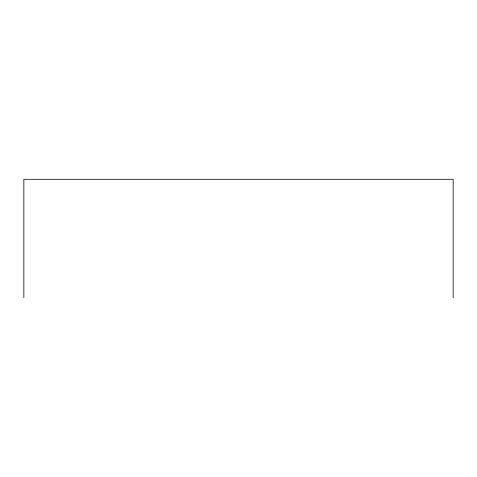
<?xml version="1.0" encoding="UTF-8"?>
<svg xmlns="http://www.w3.org/2000/svg" width="477" height="477" viewBox="0 0 477 477"><rect width="100%" height="100%" fill="white"/><g stroke="black" fill="none" stroke-linecap="round" stroke-linejoin="round"><path stroke-width="0.72" d="M453.15 297.708L453.15 179.292L23.85 179.292L23.85 297.708"/></g></svg>
